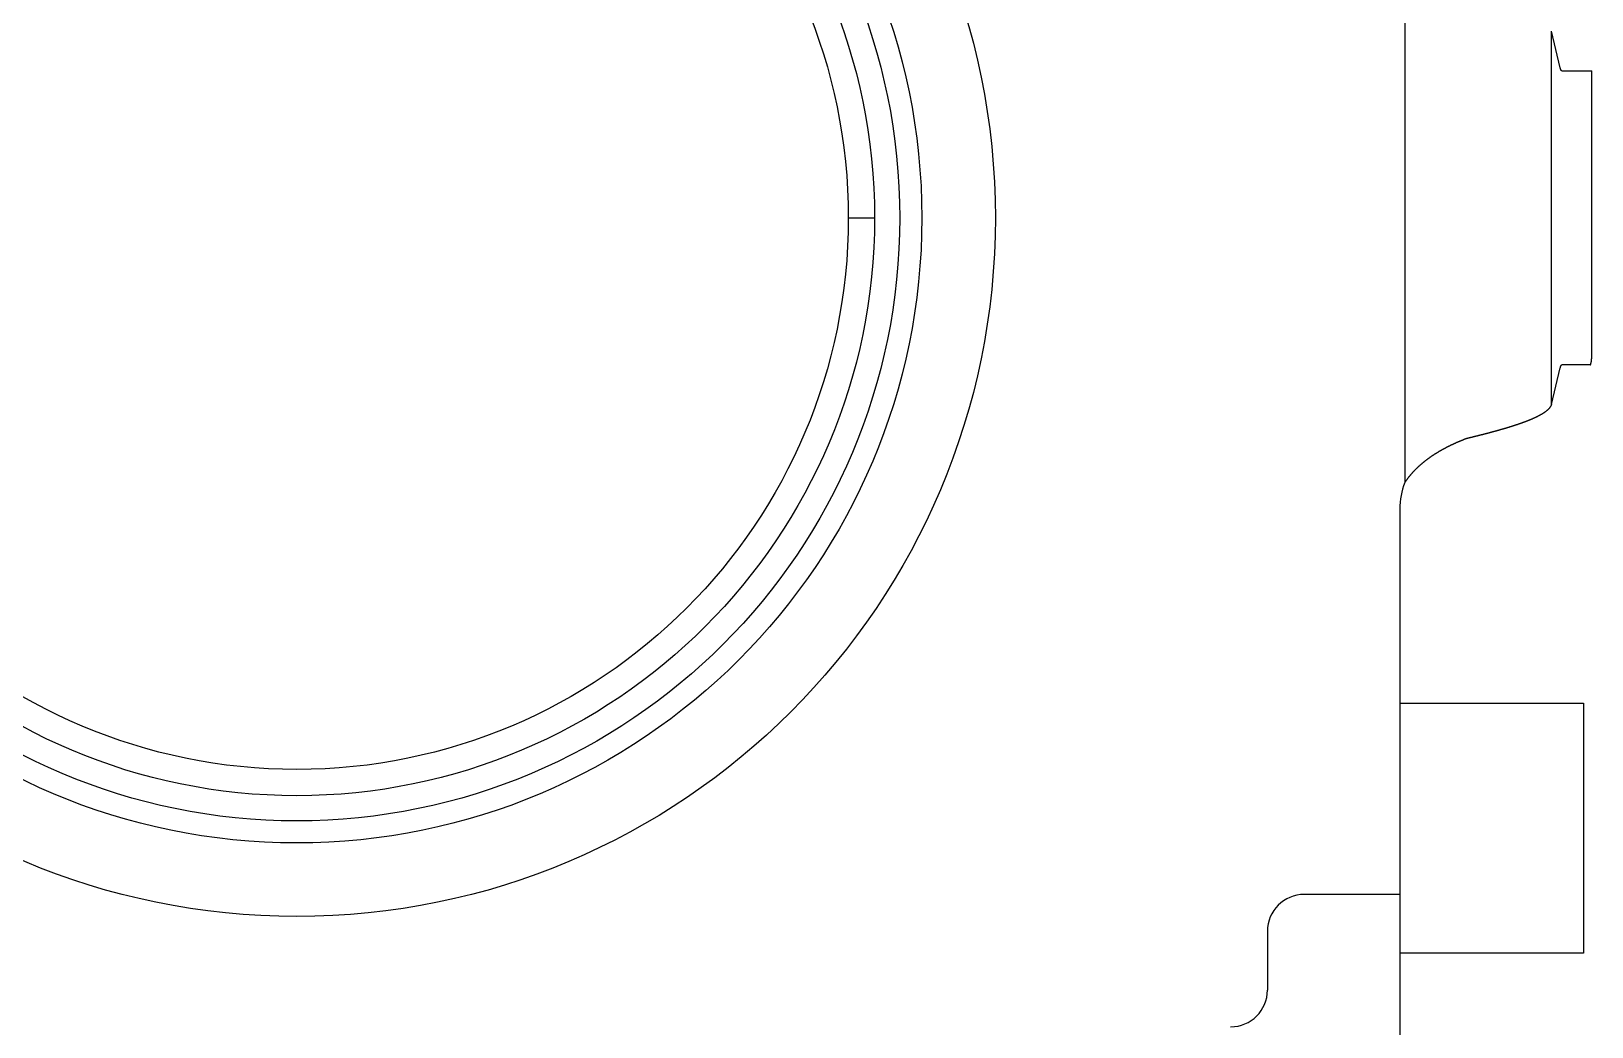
# Model space of a CAD drawing. Extents: x 16.7 to 47.9, y 2.6 to 52.9.
# Drawn here: x 29.419 to 31.541, y 47.871 to 49.225 of the extents above; entities that cross this region are included whole.
import ezdxf

# ---------------------------------------------------------------- set-up
doc = ezdxf.new("R2010")
doc.units = 0
doc.header["$LTSCALE"] = 16.335
doc.layers.get('0').update_dxf_attribs({"linetype": 'CONTINUOUS'})

msp = doc.modelspace()

# ---------------------------------------------------------------- linework, layer by layer
for p, q in [((31.2866, 49.3307), (31.2866, 48.6108)), ((31.4862, 48.7169), (31.4862, 49.2246)), ((31.4982, 49.1747), (31.4862, 49.2246)), ((31.5001, 49.1707), (31.541, 49.1707)), ((31.541, 48.7807), (31.541, 49.1707)), ((30.5299, 48.9707), (30.5656, 48.9707)), ((31.5389, 48.7707), (31.5001, 48.7707)), ((31.4862, 48.7169), (31.4982, 48.7668)), ((31.2799, 48.5747), (31.2799, 47.6507)), ((31.2799, 48.3107), (31.5299, 48.3107)), ((31.5299, 48.3107), (31.5299, 47.9707)), ((31.2799, 48.0507), (31.1499, 48.0507)), ((31.0999, 48.0007), (31.0999, 47.9207)), ((31.5299, 47.9707), (31.2799, 47.9707))]:
    msp.add_line(p, q)
for points in [[(31.5001, 49.1707, 0), (31.5001, 49.1707, 0), (31.5001, 49.1707, 0), (31.5001, 49.1707, 0), (31.5, 49.1707, 0), (31.5, 49.1708, 0), (31.5, 49.1708, 0), (31.5, 49.1708, 0), (31.4999, 49.1708, 0), (31.4999, 49.1708, 0), (31.4999, 49.1708, 0), (31.4999, 49.1708, 0), (31.4999, 49.1708, 0), (31.4998, 49.1708, 0), (31.4998, 49.1708, 0), (31.4998, 49.1709, 0), (31.4998, 49.1709, 0), (31.4998, 49.1709, 0), (31.4997, 49.1709, 0), (31.4997, 49.1709, 0), (31.4997, 49.1709, 0), (31.4997, 49.1709, 0), (31.4997, 49.171, 0), (31.4996, 49.171, 0), (31.4996, 49.171, 0), (31.4996, 49.171, 0), (31.4996, 49.171, 0), (31.4996, 49.1711, 0), (31.4996, 49.1711, 0), (31.4995, 49.1711, 0), (31.4995, 49.1711, 0), (31.4995, 49.1711, 0), (31.4995, 49.1711, 0), (31.4995, 49.1712, 0), (31.4995, 49.1712, 0), (31.4994, 49.1712, 0), (31.4994, 49.1712, 0), (31.4994, 49.1712, 0), (31.4994, 49.1713, 0), (31.4994, 49.1713, 0), (31.4994, 49.1713, 0), (31.4994, 49.1713, 0), (31.4994, 49.1713, 0), (31.4993, 49.1714, 0), (31.4993, 49.1714, 0), (31.4993, 49.1714, 0), (31.4993, 49.1714, 0), (31.4993, 49.1714, 0), (31.4993, 49.1715, 0), (31.4993, 49.1715, 0), (31.4993, 49.1715, 0), (31.4993, 49.1715, 0), (31.4992, 49.1715, 0), (31.4992, 49.1716, 0), (31.4992, 49.1716, 0), (31.4992, 49.1716, 0), (31.4992, 49.1716, 0), (31.4992, 49.1716, 0), (31.4992, 49.1717, 0), (31.4992, 49.1717, 0), (31.4992, 49.1717, 0), (31.4991, 49.1717, 0), (31.4991, 49.1718, 0), (31.4991, 49.1718, 0), (31.4991, 49.1718, 0), (31.4991, 49.1718, 0), (31.4991, 49.1718, 0), (31.4991, 49.1719, 0), (31.4991, 49.1719, 0), (31.4991, 49.1719, 0), (31.4991, 49.1719, 0), (31.499, 49.172, 0), (31.499, 49.172, 0), (31.499, 49.172, 0), (31.499, 49.172, 0), (31.499, 49.172, 0), (31.499, 49.1721, 0), (31.499, 49.1721, 0), (31.499, 49.1721, 0), (31.499, 49.1721, 0), (31.499, 49.1721, 0), (31.499, 49.1722, 0), (31.4989, 49.1722, 0), (31.4989, 49.1722, 0), (31.4989, 49.1722, 0), (31.4989, 49.1723, 0), (31.4989, 49.1723, 0), (31.4989, 49.1723, 0), (31.4989, 49.1723, 0), (31.4989, 49.1723, 0), (31.4989, 49.1724, 0), (31.4989, 49.1724, 0), (31.4989, 49.1724, 0), (31.4988, 49.1724, 0), (31.4988, 49.1725, 0), (31.4988, 49.1725, 0), (31.4988, 49.1725, 0), (31.4988, 49.1725, 0), (31.4988, 49.1725, 0), (31.4988, 49.1726, 0), (31.4988, 49.1726, 0), (31.4988, 49.1726, 0), (31.4988, 49.1726, 0), (31.4988, 49.1727, 0), (31.4988, 49.1727, 0), (31.4988, 49.1727, 0), (31.4987, 49.1727, 0), (31.4987, 49.1727, 0), (31.4987, 49.1728, 0), (31.4987, 49.1728, 0), (31.4987, 49.1728, 0), (31.4987, 49.1728, 0), (31.4987, 49.1729, 0), (31.4987, 49.1729, 0), (31.4987, 49.1729, 0), (31.4987, 49.1729, 0), (31.4987, 49.1729, 0), (31.4987, 49.173, 0), (31.4987, 49.173, 0), (31.4986, 49.173, 0), (31.4986, 49.173, 0), (31.4986, 49.1731, 0), (31.4986, 49.1731, 0), (31.4986, 49.1731, 0), (31.4986, 49.1731, 0), (31.4986, 49.1732, 0), (31.4986, 49.1732, 0), (31.4986, 49.1732, 0), (31.4986, 49.1732, 0), (31.4986, 49.1732, 0), (31.4986, 49.1733, 0), (31.4986, 49.1733, 0), (31.4986, 49.1733, 0), (31.4985, 49.1733, 0), (31.4985, 49.1734, 0), (31.4985, 49.1734, 0), (31.4985, 49.1734, 0), (31.4985, 49.1734, 0), (31.4985, 49.1735, 0), (31.4985, 49.1735, 0), (31.4985, 49.1735, 0), (31.4985, 49.1735, 0), (31.4985, 49.1735, 0), (31.4985, 49.1736, 0), (31.4985, 49.1736, 0), (31.4985, 49.1736, 0), (31.4985, 49.1736, 0), (31.4985, 49.1737, 0), (31.4984, 49.1737, 0), (31.4984, 49.1737, 0), (31.4984, 49.1737, 0), (31.4984, 49.1737, 0), (31.4984, 49.1738, 0), (31.4984, 49.1738, 0), (31.4984, 49.1738, 0), (31.4984, 49.1738, 0), (31.4984, 49.1739, 0), (31.4984, 49.1739, 0), (31.4984, 49.1739, 0), (31.4984, 49.1739, 0), (31.4984, 49.174, 0), (31.4984, 49.174, 0), (31.4984, 49.174, 0), (31.4984, 49.174, 0), (31.4983, 49.174, 0), (31.4983, 49.1741, 0), (31.4983, 49.1741, 0), (31.4983, 49.1741, 0), (31.4983, 49.1741, 0), (31.4983, 49.1742, 0), (31.4983, 49.1742, 0), (31.4983, 49.1742, 0), (31.4983, 49.1742, 0), (31.4983, 49.1743, 0), (31.4983, 49.1743, 0), (31.4983, 49.1743, 0), (31.4983, 49.1743, 0), (31.4983, 49.1743, 0), (31.4983, 49.1744, 0), (31.4983, 49.1744, 0), (31.4983, 49.1744, 0), (31.4982, 49.1744, 0), (31.4982, 49.1745, 0), (31.4982, 49.1745, 0), (31.4982, 49.1745, 0), (31.4982, 49.1745, 0), (31.4982, 49.1746, 0), (31.4982, 49.1746, 0), (31.4982, 49.1746, 0), (31.4982, 49.1746, 0), (31.4982, 49.1746, 0), (31.4982, 49.1747, 0)], [(31.4982, 48.7668, 0), (31.4982, 48.7668, 0), (31.4982, 48.7668, 0), (31.4982, 48.7669, 0), (31.4982, 48.7669, 0), (31.4982, 48.7669, 0), (31.4982, 48.7669, 0), (31.4982, 48.767, 0), (31.4982, 48.767, 0), (31.4982, 48.767, 0), (31.4982, 48.767, 0), (31.4983, 48.7671, 0), (31.4983, 48.7671, 0), (31.4983, 48.7671, 0), (31.4983, 48.7671, 0), (31.4983, 48.7671, 0), (31.4983, 48.7672, 0), (31.4983, 48.7672, 0), (31.4983, 48.7672, 0), (31.4983, 48.7672, 0), (31.4983, 48.7673, 0), (31.4983, 48.7673, 0), (31.4983, 48.7673, 0), (31.4983, 48.7673, 0), (31.4983, 48.7674, 0), (31.4983, 48.7674, 0), (31.4983, 48.7674, 0), (31.4983, 48.7674, 0), (31.4984, 48.7674, 0), (31.4984, 48.7675, 0), (31.4984, 48.7675, 0), (31.4984, 48.7675, 0), (31.4984, 48.7675, 0), (31.4984, 48.7676, 0), (31.4984, 48.7676, 0), (31.4984, 48.7676, 0), (31.4984, 48.7676, 0), (31.4984, 48.7677, 0), (31.4984, 48.7677, 0), (31.4984, 48.7677, 0), (31.4984, 48.7677, 0), (31.4984, 48.7677, 0), (31.4984, 48.7678, 0), (31.4984, 48.7678, 0), (31.4985, 48.7678, 0), (31.4985, 48.7678, 0), (31.4985, 48.7679, 0), (31.4985, 48.7679, 0), (31.4985, 48.7679, 0), (31.4985, 48.7679, 0), (31.4985, 48.768, 0), (31.4985, 48.768, 0), (31.4985, 48.768, 0), (31.4985, 48.768, 0), (31.4985, 48.768, 0), (31.4985, 48.7681, 0), (31.4985, 48.7681, 0), (31.4985, 48.7681, 0), (31.4985, 48.7681, 0), (31.4986, 48.7682, 0), (31.4986, 48.7682, 0), (31.4986, 48.7682, 0), (31.4986, 48.7682, 0), (31.4986, 48.7682, 0), (31.4986, 48.7683, 0), (31.4986, 48.7683, 0), (31.4986, 48.7683, 0), (31.4986, 48.7683, 0), (31.4986, 48.7684, 0), (31.4986, 48.7684, 0), (31.4986, 48.7684, 0), (31.4986, 48.7684, 0), (31.4986, 48.7685, 0), (31.4987, 48.7685, 0), (31.4987, 48.7685, 0), (31.4987, 48.7685, 0), (31.4987, 48.7685, 0), (31.4987, 48.7686, 0), (31.4987, 48.7686, 0), (31.4987, 48.7686, 0), (31.4987, 48.7686, 0), (31.4987, 48.7687, 0), (31.4987, 48.7687, 0), (31.4987, 48.7687, 0), (31.4987, 48.7687, 0), (31.4987, 48.7687, 0), (31.4988, 48.7688, 0), (31.4988, 48.7688, 0), (31.4988, 48.7688, 0), (31.4988, 48.7688, 0), (31.4988, 48.7689, 0), (31.4988, 48.7689, 0), (31.4988, 48.7689, 0), (31.4988, 48.7689, 0), (31.4988, 48.7689, 0), (31.4988, 48.769, 0), (31.4988, 48.769, 0), (31.4988, 48.769, 0), (31.4988, 48.769, 0), (31.4989, 48.7691, 0), (31.4989, 48.7691, 0), (31.4989, 48.7691, 0), (31.4989, 48.7691, 0), (31.4989, 48.7691, 0), (31.4989, 48.7692, 0), (31.4989, 48.7692, 0), (31.4989, 48.7692, 0), (31.4989, 48.7692, 0), (31.4989, 48.7693, 0), (31.4989, 48.7693, 0), (31.499, 48.7693, 0), (31.499, 48.7693, 0), (31.499, 48.7693, 0), (31.499, 48.7694, 0), (31.499, 48.7694, 0), (31.499, 48.7694, 0), (31.499, 48.7694, 0), (31.499, 48.7695, 0), (31.499, 48.7695, 0), (31.499, 48.7695, 0), (31.499, 48.7695, 0), (31.4991, 48.7695, 0), (31.4991, 48.7696, 0), (31.4991, 48.7696, 0), (31.4991, 48.7696, 0), (31.4991, 48.7696, 0), (31.4991, 48.7696, 0), (31.4991, 48.7697, 0), (31.4991, 48.7697, 0), (31.4991, 48.7697, 0), (31.4991, 48.7697, 0), (31.4992, 48.7698, 0), (31.4992, 48.7698, 0), (31.4992, 48.7698, 0), (31.4992, 48.7698, 0), (31.4992, 48.7698, 0), (31.4992, 48.7699, 0), (31.4992, 48.7699, 0), (31.4992, 48.7699, 0), (31.4992, 48.7699, 0), (31.4993, 48.7699, 0), (31.4993, 48.77, 0), (31.4993, 48.77, 0), (31.4993, 48.77, 0), (31.4993, 48.77, 0), (31.4993, 48.7701, 0), (31.4993, 48.7701, 0), (31.4993, 48.7701, 0), (31.4993, 48.7701, 0), (31.4994, 48.7701, 0), (31.4994, 48.7702, 0), (31.4994, 48.7702, 0), (31.4994, 48.7702, 0), (31.4994, 48.7702, 0), (31.4994, 48.7702, 0), (31.4994, 48.7703, 0), (31.4994, 48.7703, 0), (31.4995, 48.7703, 0), (31.4995, 48.7703, 0), (31.4995, 48.7703, 0), (31.4995, 48.7703, 0), (31.4995, 48.7704, 0), (31.4995, 48.7704, 0), (31.4996, 48.7704, 0), (31.4996, 48.7704, 0), (31.4996, 48.7704, 0), (31.4996, 48.7705, 0), (31.4996, 48.7705, 0), (31.4996, 48.7705, 0), (31.4997, 48.7705, 0), (31.4997, 48.7705, 0), (31.4997, 48.7705, 0), (31.4997, 48.7706, 0), (31.4997, 48.7706, 0), (31.4998, 48.7706, 0), (31.4998, 48.7706, 0), (31.4998, 48.7706, 0), (31.4998, 48.7706, 0), (31.4998, 48.7706, 0), (31.4999, 48.7707, 0), (31.4999, 48.7707, 0), (31.4999, 48.7707, 0), (31.4999, 48.7707, 0), (31.4999, 48.7707, 0), (31.5, 48.7707, 0), (31.5, 48.7707, 0), (31.5, 48.7707, 0), (31.5, 48.7707, 0), (31.5001, 48.7707, 0), (31.5001, 48.7707, 0), (31.5001, 48.7707, 0), (31.5001, 48.7707, 0)], [(31.5389, 48.7707, 0), (31.5389, 48.7707, 0), (31.539, 48.7707, 0), (31.539, 48.7708, 0), (31.5391, 48.7708, 0), (31.5391, 48.7708, 0), (31.5391, 48.7708, 0), (31.5392, 48.7709, 0), (31.5392, 48.7709, 0), (31.5392, 48.7709, 0), (31.5392, 48.771, 0), (31.5393, 48.771, 0), (31.5393, 48.771, 0), (31.5393, 48.7711, 0), (31.5393, 48.7711, 0), (31.5393, 48.7711, 0), (31.5394, 48.7712, 0), (31.5394, 48.7712, 0), (31.5394, 48.7712, 0), (31.5394, 48.7713, 0), (31.5394, 48.7713, 0), (31.5394, 48.7714, 0), (31.5395, 48.7714, 0), (31.5395, 48.7714, 0), (31.5395, 48.7715, 0), (31.5395, 48.7715, 0), (31.5395, 48.7715, 0), (31.5395, 48.7716, 0), (31.5396, 48.7716, 0), (31.5396, 48.7717, 0), (31.5396, 48.7717, 0), (31.5396, 48.7717, 0), (31.5396, 48.7718, 0), (31.5396, 48.7718, 0), (31.5396, 48.7718, 0), (31.5396, 48.7719, 0), (31.5397, 48.7719, 0), (31.5397, 48.772, 0), (31.5397, 48.772, 0), (31.5397, 48.772, 0), (31.5397, 48.7721, 0), (31.5397, 48.7721, 0), (31.5397, 48.7722, 0), (31.5397, 48.7722, 0), (31.5398, 48.7722, 0), (31.5398, 48.7723, 0), (31.5398, 48.7723, 0), (31.5398, 48.7724, 0), (31.5398, 48.7724, 0), (31.5398, 48.7724, 0), (31.5398, 48.7725, 0), (31.5398, 48.7725, 0), (31.5398, 48.7726, 0), (31.5398, 48.7726, 0), (31.5399, 48.7726, 0), (31.5399, 48.7727, 0), (31.5399, 48.7727, 0), (31.5399, 48.7728, 0), (31.5399, 48.7728, 0), (31.5399, 48.7728, 0), (31.5399, 48.7729, 0), (31.5399, 48.7729, 0), (31.5399, 48.773, 0), (31.5399, 48.773, 0), (31.5399, 48.773, 0), (31.54, 48.7731, 0), (31.54, 48.7731, 0), (31.54, 48.7732, 0), (31.54, 48.7732, 0), (31.54, 48.7732, 0), (31.54, 48.7733, 0), (31.54, 48.7733, 0), (31.54, 48.7734, 0), (31.54, 48.7734, 0), (31.54, 48.7734, 0), (31.54, 48.7735, 0), (31.54, 48.7735, 0), (31.5401, 48.7736, 0), (31.5401, 48.7736, 0), (31.5401, 48.7736, 0), (31.5401, 48.7737, 0), (31.5401, 48.7737, 0), (31.5401, 48.7738, 0), (31.5401, 48.7738, 0), (31.5401, 48.7738, 0), (31.5401, 48.7739, 0), (31.5401, 48.7739, 0), (31.5401, 48.774, 0), (31.5401, 48.774, 0), (31.5401, 48.774, 0), (31.5402, 48.7741, 0), (31.5402, 48.7741, 0), (31.5402, 48.7742, 0), (31.5402, 48.7742, 0), (31.5402, 48.7742, 0), (31.5402, 48.7743, 0), (31.5402, 48.7743, 0), (31.5402, 48.7744, 0), (31.5402, 48.7744, 0), (31.5402, 48.7744, 0), (31.5402, 48.7745, 0), (31.5402, 48.7745, 0), (31.5402, 48.7746, 0), (31.5402, 48.7746, 0), (31.5403, 48.7746, 0), (31.5403, 48.7747, 0), (31.5403, 48.7747, 0), (31.5403, 48.7748, 0), (31.5403, 48.7748, 0), (31.5403, 48.7748, 0), (31.5403, 48.7749, 0), (31.5403, 48.7749, 0), (31.5403, 48.775, 0), (31.5403, 48.775, 0), (31.5403, 48.775, 0), (31.5403, 48.7751, 0), (31.5403, 48.7751, 0), (31.5403, 48.7752, 0), (31.5403, 48.7752, 0), (31.5403, 48.7752, 0), (31.5404, 48.7753, 0), (31.5404, 48.7753, 0), (31.5404, 48.7754, 0), (31.5404, 48.7754, 0), (31.5404, 48.7754, 0), (31.5404, 48.7755, 0), (31.5404, 48.7755, 0), (31.5404, 48.7756, 0), (31.5404, 48.7756, 0), (31.5404, 48.7756, 0), (31.5404, 48.7757, 0), (31.5404, 48.7757, 0), (31.5404, 48.7758, 0), (31.5404, 48.7758, 0), (31.5404, 48.7758, 0), (31.5404, 48.7759, 0), (31.5404, 48.7759, 0), (31.5405, 48.776, 0), (31.5405, 48.776, 0), (31.5405, 48.776, 0), (31.5405, 48.7761, 0), (31.5405, 48.7761, 0), (31.5405, 48.7762, 0), (31.5405, 48.7762, 0), (31.5405, 48.7762, 0), (31.5405, 48.7763, 0), (31.5405, 48.7763, 0), (31.5405, 48.7764, 0), (31.5405, 48.7764, 0), (31.5405, 48.7764, 0), (31.5405, 48.7765, 0), (31.5405, 48.7765, 0), (31.5405, 48.7766, 0), (31.5405, 48.7766, 0), (31.5405, 48.7766, 0), (31.5406, 48.7767, 0), (31.5406, 48.7767, 0), (31.5406, 48.7768, 0), (31.5406, 48.7768, 0), (31.5406, 48.7769, 0), (31.5406, 48.7769, 0), (31.5406, 48.7769, 0), (31.5406, 48.777, 0), (31.5406, 48.777, 0), (31.5406, 48.7771, 0), (31.5406, 48.7771, 0), (31.5406, 48.7771, 0), (31.5406, 48.7772, 0), (31.5406, 48.7772, 0), (31.5406, 48.7773, 0), (31.5406, 48.7773, 0), (31.5406, 48.7773, 0), (31.5406, 48.7774, 0), (31.5406, 48.7774, 0), (31.5406, 48.7775, 0), (31.5407, 48.7775, 0), (31.5407, 48.7775, 0), (31.5407, 48.7776, 0), (31.5407, 48.7776, 0), (31.5407, 48.7777, 0), (31.5407, 48.7777, 0), (31.5407, 48.7777, 0), (31.5407, 48.7778, 0), (31.5407, 48.7778, 0), (31.5407, 48.7779, 0), (31.5407, 48.7779, 0), (31.5407, 48.7779, 0), (31.5407, 48.778, 0), (31.5407, 48.778, 0), (31.5407, 48.7781, 0), (31.5407, 48.7781, 0), (31.5407, 48.7781, 0), (31.5407, 48.7782, 0), (31.5407, 48.7782, 0), (31.5407, 48.7783, 0), (31.5407, 48.7783, 0), (31.5408, 48.7783, 0), (31.5408, 48.7784, 0), (31.5408, 48.7784, 0), (31.5408, 48.7785, 0), (31.5408, 48.7785, 0), (31.5408, 48.7785, 0), (31.5408, 48.7786, 0), (31.5408, 48.7786, 0), (31.5408, 48.7787, 0), (31.5408, 48.7787, 0), (31.5408, 48.7788, 0), (31.5408, 48.7788, 0), (31.5408, 48.7788, 0), (31.5408, 48.7789, 0), (31.5408, 48.7789, 0), (31.5408, 48.779, 0), (31.5408, 48.779, 0), (31.5408, 48.779, 0), (31.5408, 48.7791, 0), (31.5408, 48.7791, 0), (31.5408, 48.7792, 0), (31.5408, 48.7792, 0), (31.5408, 48.7792, 0), (31.5409, 48.7793, 0), (31.5409, 48.7793, 0), (31.5409, 48.7794, 0), (31.5409, 48.7794, 0), (31.5409, 48.7794, 0), (31.5409, 48.7795, 0), (31.5409, 48.7795, 0), (31.5409, 48.7796, 0), (31.5409, 48.7796, 0), (31.5409, 48.7796, 0), (31.5409, 48.7797, 0), (31.5409, 48.7797, 0), (31.5409, 48.7798, 0), (31.5409, 48.7798, 0), (31.5409, 48.7798, 0), (31.5409, 48.7799, 0), (31.5409, 48.7799, 0), (31.5409, 48.78, 0), (31.5409, 48.78, 0), (31.5409, 48.78, 0), (31.5409, 48.7801, 0), (31.5409, 48.7801, 0), (31.5409, 48.7802, 0), (31.5409, 48.7802, 0), (31.5409, 48.7802, 0), (31.541, 48.7803, 0), (31.541, 48.7803, 0), (31.541, 48.7804, 0), (31.541, 48.7804, 0), (31.541, 48.7805, 0), (31.541, 48.7805, 0), (31.541, 48.7805, 0), (31.541, 48.7806, 0), (31.541, 48.7806, 0), (31.541, 48.7807, 0), (31.541, 48.7807, 0), (31.541, 48.7807, 0)], [(31.4862, 48.7169, 0), (31.486, 48.7165, 0), (31.4859, 48.7162, 0), (31.4857, 48.7158, 0), (31.4856, 48.7154, 0), (31.4854, 48.7151, 0), (31.4852, 48.7147, 0), (31.485, 48.7144, 0), (31.4848, 48.7141, 0), (31.4846, 48.7137, 0), (31.4844, 48.7134, 0), (31.4841, 48.7131, 0), (31.4839, 48.7127, 0), (31.4836, 48.7124, 0), (31.4834, 48.7121, 0), (31.4831, 48.7118, 0), (31.4829, 48.7115, 0), (31.4826, 48.7112, 0), (31.4823, 48.7109, 0), (31.4821, 48.7106, 0), (31.4818, 48.7103, 0), (31.4815, 48.7101, 0), (31.4812, 48.7098, 0), (31.4809, 48.7095, 0), (31.4806, 48.7092, 0), (31.4803, 48.709, 0), (31.48, 48.7087, 0), (31.4797, 48.7085, 0), (31.4794, 48.7082, 0), (31.4791, 48.708, 0), (31.4788, 48.7077, 0), (31.4785, 48.7075, 0), (31.4782, 48.7072, 0), (31.4779, 48.707, 0), (31.4775, 48.7068, 0), (31.4772, 48.7065, 0), (31.4769, 48.7063, 0), (31.4766, 48.7061, 0), (31.4762, 48.7059, 0), (31.4759, 48.7056, 0), (31.4756, 48.7054, 0), (31.4752, 48.7052, 0), (31.4749, 48.705, 0), (31.4746, 48.7048, 0), (31.4742, 48.7046, 0), (31.4739, 48.7044, 0), (31.4736, 48.7042, 0), (31.4732, 48.704, 0), (31.4729, 48.7038, 0), (31.4725, 48.7035, 0), (31.4722, 48.7033, 0), (31.4719, 48.7032, 0), (31.4715, 48.703, 0), (31.4712, 48.7028, 0), (31.4708, 48.7026, 0), (31.4705, 48.7024, 0), (31.4701, 48.7022, 0), (31.4698, 48.702, 0), (31.4694, 48.7018, 0), (31.4691, 48.7016, 0), (31.4687, 48.7014, 0), (31.4684, 48.7013, 0), (31.468, 48.7011, 0), (31.4677, 48.7009, 0), (31.4673, 48.7007, 0), (31.467, 48.7005, 0), (31.4666, 48.7004, 0), (31.4663, 48.7002, 0), (31.4659, 48.7, 0), (31.4656, 48.6998, 0), (31.4652, 48.6997, 0), (31.4648, 48.6995, 0), (31.4645, 48.6993, 0), (31.4641, 48.6992, 0), (31.4638, 48.699, 0), (31.4634, 48.6988, 0), (31.4631, 48.6987, 0), (31.4627, 48.6985, 0), (31.4623, 48.6983, 0), (31.462, 48.6982, 0), (31.4616, 48.698, 0), (31.4613, 48.6978, 0), (31.4609, 48.6977, 0), (31.4605, 48.6975, 0), (31.4602, 48.6974, 0), (31.4598, 48.6972, 0), (31.4594, 48.697, 0), (31.4591, 48.6969, 0), (31.4587, 48.6967, 0), (31.4583, 48.6966, 0), (31.458, 48.6964, 0), (31.4576, 48.6963, 0), (31.4573, 48.6961, 0), (31.4569, 48.696, 0), (31.4565, 48.6958, 0), (31.4562, 48.6957, 0), (31.4558, 48.6955, 0), (31.4554, 48.6954, 0), (31.4551, 48.6952, 0), (31.4547, 48.6951, 0), (31.4543, 48.6949, 0), (31.4539, 48.6948, 0), (31.4536, 48.6946, 0), (31.4532, 48.6945, 0), (31.4528, 48.6944, 0), (31.4525, 48.6942, 0), (31.4521, 48.6941, 0), (31.4517, 48.6939, 0), (31.4514, 48.6938, 0), (31.451, 48.6936, 0), (31.4506, 48.6935, 0), (31.4503, 48.6934, 0), (31.4499, 48.6932, 0), (31.4495, 48.6931, 0), (31.4491, 48.6929, 0), (31.4488, 48.6928, 0), (31.4484, 48.6927, 0), (31.448, 48.6925, 0), (31.4477, 48.6924, 0), (31.4473, 48.6923, 0), (31.4469, 48.6921, 0), (31.4465, 48.692, 0), (31.4462, 48.6919, 0), (31.4458, 48.6917, 0), (31.4454, 48.6916, 0), (31.4451, 48.6915, 0), (31.4447, 48.6913, 0), (31.4443, 48.6912, 0), (31.4439, 48.6911, 0), (31.4436, 48.6909, 0), (31.4432, 48.6908, 0), (31.4428, 48.6907, 0), (31.4424, 48.6905, 0), (31.4421, 48.6904, 0), (31.4417, 48.6903, 0), (31.4413, 48.6902, 0), (31.4409, 48.69, 0), (31.4406, 48.6899, 0), (31.4402, 48.6898, 0), (31.4398, 48.6897, 0), (31.4394, 48.6895, 0), (31.4391, 48.6894, 0), (31.4387, 48.6893, 0), (31.4383, 48.6892, 0), (31.4379, 48.689, 0), (31.4376, 48.6889, 0), (31.4372, 48.6888, 0), (31.4368, 48.6887, 0), (31.4364, 48.6885, 0), (31.4361, 48.6884, 0), (31.4357, 48.6883, 0), (31.4353, 48.6882, 0), (31.4349, 48.688, 0), (31.4346, 48.6879, 0), (31.4342, 48.6878, 0), (31.4338, 48.6877, 0), (31.4334, 48.6876, 0), (31.4331, 48.6874, 0), (31.4327, 48.6873, 0), (31.4323, 48.6872, 0), (31.4319, 48.6871, 0), (31.4315, 48.687, 0), (31.4312, 48.6868, 0), (31.4308, 48.6867, 0), (31.4304, 48.6866, 0), (31.43, 48.6865, 0), (31.4297, 48.6864, 0), (31.4293, 48.6863, 0), (31.4289, 48.6861, 0), (31.4285, 48.686, 0), (31.4281, 48.6859, 0), (31.4278, 48.6858, 0), (31.4274, 48.6857, 0), (31.427, 48.6856, 0), (31.4266, 48.6854, 0), (31.4263, 48.6853, 0), (31.4259, 48.6852, 0), (31.4255, 48.6851, 0), (31.4251, 48.685, 0), (31.4247, 48.6849, 0), (31.4244, 48.6848, 0), (31.424, 48.6846, 0), (31.4236, 48.6845, 0), (31.4232, 48.6844, 0), (31.4228, 48.6843, 0), (31.4225, 48.6842, 0), (31.4221, 48.6841, 0), (31.4217, 48.684, 0), (31.4213, 48.6839, 0), (31.4209, 48.6837, 0), (31.4206, 48.6836, 0), (31.4202, 48.6835, 0), (31.4198, 48.6834, 0), (31.4194, 48.6833, 0), (31.419, 48.6832, 0), (31.4187, 48.6831, 0), (31.4183, 48.683, 0), (31.4179, 48.6829, 0), (31.4175, 48.6828, 0), (31.4171, 48.6826, 0), (31.4168, 48.6825, 0), (31.4164, 48.6824, 0), (31.416, 48.6823, 0), (31.4156, 48.6822, 0), (31.4152, 48.6821, 0), (31.4149, 48.682, 0), (31.4145, 48.6819, 0), (31.4141, 48.6818, 0), (31.4137, 48.6817, 0), (31.4133, 48.6816, 0), (31.413, 48.6815, 0), (31.4126, 48.6814, 0), (31.4122, 48.6813, 0), (31.4118, 48.6811, 0), (31.4114, 48.681, 0), (31.4111, 48.6809, 0), (31.4107, 48.6808, 0), (31.4103, 48.6807, 0), (31.4099, 48.6806, 0), (31.4095, 48.6805, 0), (31.4091, 48.6804, 0), (31.4088, 48.6803, 0), (31.4084, 48.6802, 0), (31.408, 48.6801, 0), (31.4076, 48.68, 0), (31.4072, 48.6799, 0), (31.4069, 48.6798, 0), (31.4065, 48.6797, 0), (31.4061, 48.6796, 0), (31.4057, 48.6795, 0), (31.4053, 48.6794, 0), (31.4049, 48.6793, 0), (31.4046, 48.6792, 0), (31.4042, 48.6791, 0), (31.4038, 48.679, 0), (31.4034, 48.6789, 0), (31.403, 48.6787, 0), (31.4027, 48.6786, 0), (31.4023, 48.6785, 0), (31.4019, 48.6784, 0), (31.4015, 48.6783, 0), (31.4011, 48.6782, 0), (31.4007, 48.6781, 0), (31.4004, 48.678, 0), (31.4, 48.6779, 0), (31.3996, 48.6778, 0), (31.3992, 48.6777, 0), (31.3988, 48.6776, 0), (31.3984, 48.6775, 0), (31.3981, 48.6774, 0), (31.3977, 48.6773, 0), (31.3973, 48.6772, 0), (31.3969, 48.6771, 0), (31.3965, 48.677, 0), (31.3961, 48.6769, 0), (31.3958, 48.6768, 0), (31.3954, 48.6767, 0), (31.395, 48.6766, 0), (31.3946, 48.6765, 0), (31.3942, 48.6764, 0), (31.3939, 48.6763, 0), (31.3935, 48.6762, 0), (31.3931, 48.6761, 0), (31.3927, 48.676, 0), (31.3923, 48.6759, 0), (31.3919, 48.6759, 0), (31.3916, 48.6758, 0), (31.3912, 48.6757, 0), (31.3908, 48.6756, 0), (31.3904, 48.6755, 0), (31.39, 48.6754, 0), (31.3896, 48.6753, 0), (31.3893, 48.6752, 0), (31.3889, 48.6751, 0), (31.3885, 48.675, 0), (31.3881, 48.6749, 0), (31.3877, 48.6748, 0), (31.3873, 48.6747, 0), (31.3869, 48.6746, 0), (31.3866, 48.6745, 0), (31.3862, 48.6744, 0), (31.3858, 48.6743, 0), (31.3854, 48.6742, 0), (31.385, 48.6741, 0), (31.3846, 48.674, 0), (31.3843, 48.6739, 0), (31.3839, 48.6738, 0), (31.3835, 48.6737, 0), (31.3831, 48.6736, 0), (31.3827, 48.6735, 0), (31.3823, 48.6734, 0), (31.382, 48.6733, 0), (31.3816, 48.6733, 0), (31.3812, 48.6732, 0), (31.3808, 48.6731, 0), (31.3804, 48.673, 0), (31.38, 48.6729, 0), (31.3797, 48.6728, 0), (31.3793, 48.6727, 0), (31.3789, 48.6726, 0), (31.3785, 48.6725, 0), (31.3781, 48.6724, 0), (31.3777, 48.6723, 0), (31.3773, 48.6722, 0), (31.377, 48.6721, 0), (31.3766, 48.672, 0), (31.3762, 48.6719, 0), (31.3758, 48.6718, 0), (31.3754, 48.6718, 0), (31.375, 48.6717, 0), (31.3747, 48.6716, 0), (31.3743, 48.6715, 0), (31.3739, 48.6714, 0), (31.3735, 48.6713, 0), (31.3731, 48.6712, 0), (31.3727, 48.6711, 0), (31.3723, 48.671, 0), (31.372, 48.6709, 0), (31.3716, 48.6708, 0), (31.3712, 48.6707, 0)], [(31.3712, 48.6707, 0), (31.3708, 48.6706, 0), (31.3703, 48.6704, 0), (31.3699, 48.6702, 0), (31.3694, 48.6701, 0), (31.369, 48.6699, 0), (31.3685, 48.6697, 0), (31.3681, 48.6696, 0), (31.3677, 48.6694, 0), (31.3672, 48.6692, 0), (31.3668, 48.669, 0), (31.3663, 48.6689, 0), (31.3659, 48.6687, 0), (31.3655, 48.6685, 0), (31.365, 48.6684, 0), (31.3646, 48.6682, 0), (31.3642, 48.668, 0), (31.3637, 48.6678, 0), (31.3633, 48.6676, 0), (31.3628, 48.6675, 0), (31.3624, 48.6673, 0), (31.362, 48.6671, 0), (31.3615, 48.6669, 0), (31.3611, 48.6667, 0), (31.3607, 48.6666, 0), (31.3602, 48.6664, 0), (31.3598, 48.6662, 0), (31.3594, 48.666, 0), (31.3589, 48.6658, 0), (31.3585, 48.6656, 0), (31.3581, 48.6655, 0), (31.3576, 48.6653, 0), (31.3572, 48.6651, 0), (31.3568, 48.6649, 0), (31.3563, 48.6647, 0), (31.3559, 48.6645, 0), (31.3555, 48.6643, 0), (31.355, 48.6641, 0), (31.3546, 48.6639, 0), (31.3542, 48.6637, 0), (31.3537, 48.6635, 0), (31.3533, 48.6633, 0), (31.3529, 48.6631, 0), (31.3525, 48.6629, 0), (31.352, 48.6627, 0), (31.3516, 48.6625, 0), (31.3512, 48.6623, 0), (31.3507, 48.6621, 0), (31.3503, 48.6619, 0), (31.3499, 48.6617, 0), (31.3495, 48.6615, 0), (31.349, 48.6613, 0), (31.3486, 48.6611, 0), (31.3482, 48.6609, 0), (31.3478, 48.6607, 0), (31.3473, 48.6605, 0), (31.3469, 48.6603, 0), (31.3465, 48.6601, 0), (31.3461, 48.6599, 0), (31.3457, 48.6597, 0), (31.3452, 48.6595, 0), (31.3448, 48.6592, 0), (31.3444, 48.659, 0), (31.344, 48.6588, 0), (31.3435, 48.6586, 0), (31.3431, 48.6584, 0), (31.3427, 48.6582, 0), (31.3423, 48.6579, 0), (31.3419, 48.6577, 0), (31.3415, 48.6575, 0), (31.341, 48.6573, 0), (31.3406, 48.6571, 0), (31.3402, 48.6568, 0), (31.3398, 48.6566, 0), (31.3394, 48.6564, 0), (31.339, 48.6562, 0), (31.3385, 48.6559, 0), (31.3381, 48.6557, 0), (31.3377, 48.6555, 0), (31.3373, 48.6553, 0), (31.3369, 48.655, 0), (31.3365, 48.6548, 0), (31.3361, 48.6546, 0), (31.3357, 48.6543, 0), (31.3353, 48.6541, 0), (31.3348, 48.6539, 0), (31.3344, 48.6536, 0), (31.334, 48.6534, 0), (31.3336, 48.6531, 0), (31.3332, 48.6529, 0), (31.3328, 48.6527, 0), (31.3324, 48.6524, 0), (31.332, 48.6522, 0), (31.3316, 48.6519, 0), (31.3312, 48.6517, 0), (31.3308, 48.6514, 0), (31.3304, 48.6512, 0), (31.33, 48.651, 0), (31.3296, 48.6507, 0), (31.3292, 48.6505, 0), (31.3288, 48.6502, 0), (31.3284, 48.65, 0), (31.328, 48.6497, 0), (31.3276, 48.6494, 0), (31.3272, 48.6492, 0), (31.3268, 48.6489, 0), (31.3264, 48.6487, 0), (31.326, 48.6484, 0), (31.3256, 48.6482, 0), (31.3252, 48.6479, 0), (31.3248, 48.6476, 0), (31.3244, 48.6474, 0), (31.324, 48.6471, 0), (31.3236, 48.6469, 0), (31.3232, 48.6466, 0), (31.3228, 48.6463, 0), (31.3225, 48.6461, 0), (31.3221, 48.6458, 0), (31.3217, 48.6455, 0), (31.3213, 48.6453, 0), (31.3209, 48.645, 0), (31.3205, 48.6447, 0), (31.3201, 48.6444, 0), (31.3197, 48.6442, 0), (31.3194, 48.6439, 0), (31.319, 48.6436, 0), (31.3186, 48.6433, 0), (31.3182, 48.6431, 0), (31.3178, 48.6428, 0), (31.3175, 48.6425, 0), (31.3171, 48.6422, 0), (31.3167, 48.6419, 0), (31.3163, 48.6416, 0), (31.3159, 48.6414, 0), (31.3156, 48.6411, 0), (31.3152, 48.6408, 0), (31.3148, 48.6405, 0), (31.3144, 48.6402, 0), (31.3141, 48.6399, 0), (31.3137, 48.6396, 0), (31.3133, 48.6393, 0), (31.313, 48.639, 0), (31.3126, 48.6387, 0), (31.3122, 48.6384, 0), (31.3119, 48.6381, 0), (31.3115, 48.6378, 0), (31.3111, 48.6375, 0), (31.3108, 48.6372, 0), (31.3104, 48.6369, 0), (31.31, 48.6366, 0), (31.3097, 48.6363, 0), (31.3093, 48.636, 0), (31.309, 48.6357, 0), (31.3086, 48.6354, 0), (31.3082, 48.6351, 0), (31.3079, 48.6348, 0), (31.3075, 48.6345, 0), (31.3072, 48.6342, 0), (31.3068, 48.6339, 0), (31.3065, 48.6335, 0), (31.3061, 48.6332, 0), (31.3058, 48.6329, 0), (31.3054, 48.6326, 0), (31.3051, 48.6323, 0), (31.3047, 48.6319, 0), (31.3044, 48.6316, 0), (31.304, 48.6313, 0), (31.3037, 48.631, 0), (31.3034, 48.6306, 0), (31.303, 48.6303, 0), (31.3027, 48.63, 0), (31.3023, 48.6297, 0), (31.302, 48.6293, 0), (31.3017, 48.629, 0), (31.3013, 48.6287, 0), (31.301, 48.6283, 0), (31.3007, 48.628, 0), (31.3003, 48.6276, 0), (31.3, 48.6273, 0), (31.2997, 48.627, 0), (31.2994, 48.6266, 0), (31.299, 48.6263, 0), (31.2987, 48.6259, 0), (31.2984, 48.6256, 0), (31.2981, 48.6252, 0), (31.2977, 48.6249, 0), (31.2974, 48.6245, 0), (31.2971, 48.6242, 0), (31.2968, 48.6238, 0), (31.2965, 48.6235, 0), (31.2961, 48.6231, 0), (31.2958, 48.6228, 0), (31.2955, 48.6224, 0), (31.2952, 48.6221, 0), (31.2949, 48.6217, 0), (31.2946, 48.6213, 0), (31.2943, 48.621, 0), (31.294, 48.6206, 0), (31.2937, 48.6203, 0), (31.2934, 48.6199, 0), (31.2931, 48.6195, 0), (31.2928, 48.6192, 0), (31.2925, 48.6188, 0), (31.2922, 48.6184, 0), (31.2919, 48.6181, 0), (31.2916, 48.6177, 0), (31.2913, 48.6173, 0), (31.291, 48.6169, 0), (31.2907, 48.6166, 0), (31.2905, 48.6162, 0), (31.2902, 48.6158, 0), (31.2899, 48.6154, 0), (31.2896, 48.615, 0), (31.2893, 48.6147, 0), (31.2891, 48.6143, 0), (31.2888, 48.6139, 0), (31.2885, 48.6135, 0), (31.2882, 48.6131, 0), (31.288, 48.6127, 0), (31.2877, 48.6124, 0), (31.2874, 48.612, 0), (31.2872, 48.6116, 0), (31.2869, 48.6112, 0), (31.2866, 48.6108, 0)]]:
    msp.add_polyline3d(points)
for radius in [0.95, 0.85, 0.82, 0.7857, 0.75]:
    msp.add_circle((29.7799, 48.9707), radius)
for centre, radius, start, end in [((31.3799, 48.5747), 0.1, 158.8303, 180), ((31.1499, 48.0007), 0.05, 90, 180), ((31.0499, 47.9207), 0.05, 270, 0)]:
    msp.add_arc(centre, radius, start, end)

doc.saveas('drawing.dxf')
